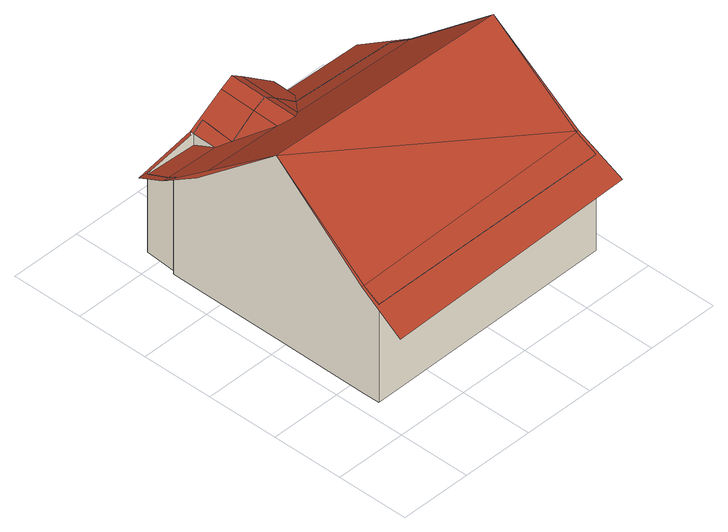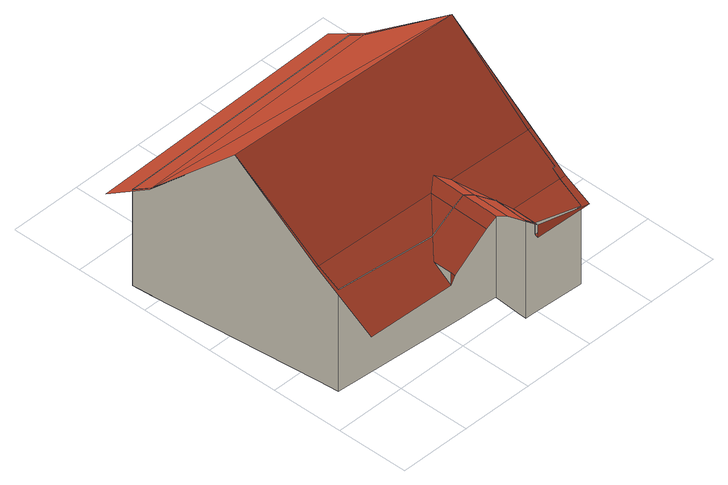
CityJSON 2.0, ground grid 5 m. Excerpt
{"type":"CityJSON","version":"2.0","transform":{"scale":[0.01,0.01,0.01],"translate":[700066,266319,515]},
"CityObjects":{
"building1":{"type":"Building","geometry":[{"type":"MultiSurface","lod":"3","boundaries":[[[0,1,2,3]],[[0,4,5,6,2,1]],[[7,8,9,10,0,3,11,12,13]],[[12,14,15,16,17,18,13]],[[13,19,20,21,7]],[[8,7,21,22,23]],[[24,25,26,27,28]],[[8,29,30,31,24,28,32,33,34,35,36,37,9]],[[5,38,39,40,41,42,6]],[[13,18,19]],[[8,23,29]],[[43,44,45,46,24,31,47,48]],[[24,46,25]],[[49,32,28,26,50,51]],[[34,32,49,52]],[[53,54,55,38,5,0,9,34,52,56]],[[40,38,55,57]],[[58,59,60,61,15,12,3,2,6,40,57,62]],[[63,64,65,66,67,30,29,23,21,19,18,15,61,68]],[[69,70,44,43,31,30,67,71]],[[50,26,46,44,70,72]],[[59,58,57,55,54,53,56,52,49,51,50,72,70,69,71,67,66,65,64,63,68,61,60]],[[12,73,74,75,76,18,17,16,15,14]],[[19,18,76,77,78,79]],[[80,21,20,19,79]],[[80,81,23,22,21]],[[29,23,81,82,46,45,44,43,48,47,31]],[[83,84,85,6,42,41,40,39,38,5,86]],[[2,85,3]],[[4,0,86,5]],[[2,6,85]],[[12,11,3,73]],[[25,87,88,89,28,27,26]],[[32,28,89,90,9,37,36,35,34,33]],[[10,9,90,0]],[[31,30,29]],[[77,78,75]],[[87,88,82]],[[90,0,89]]],"semantics":{"surfaces":[{"type":"RoofSurface","Flaeche":68.05,"Neigung":43.44,"Ausrichtung":-178.44},{"type":"RoofSurface","Flaeche":77.78,"Neigung":39.2,"Ausrichtung":178.56},{"type":"RoofSurface","Flaeche":128.92,"Neigung":40.3,"Ausrichtung":1.53},{"type":"RoofSurface","Flaeche":15.37,"Neigung":34.78,"Ausrichtung":1.53},{"type":"RoofSurface","Flaeche":1.86,"Neigung":33.77,"Ausrichtung":91.53},{"type":"RoofSurface","Flaeche":2.09,"Neigung":30.18,"Ausrichtung":-88.47},{"type":"RoofSurface","Flaeche":6.88,"Neigung":26.55,"Ausrichtung":1.52},{"type":"RoofSurface","Flaeche":16.13,"Neigung":34.79,"Ausrichtung":1.52},{"type":"RoofSurface","Flaeche":26.56,"Neigung":32.5,"Ausrichtung":178.56},{"type":"RoofSurface","Flaeche":1.76,"Neigung":36.94,"Ausrichtung":91.52},{"type":"RoofSurface","Flaeche":1.9,"Neigung":40.19,"Ausrichtung":-88.47},{"type":"RoofSurface","Flaeche":1.74,"Neigung":40.2,"Ausrichtung":-88.47},{"type":"WallSurface"},{"type":"GroundSurface"},{"type":"RoofSurface","Flaeche":20.37,"Neigung":34.79,"Ausrichtung":1.53},{"type":"RoofSurface","Flaeche":7.74,"Neigung":36.94,"Ausrichtung":91.56},{"type":"RoofSurface","Flaeche":2.32,"Neigung":33.77,"Ausrichtung":91.53},{"type":"RoofSurface","Flaeche":2.55,"Neigung":30.18,"Ausrichtung":-88.47},{"type":"RoofSurface","Flaeche":5.54,"Neigung":40.2,"Ausrichtung":-88.47},{"type":"RoofSurface","Flaeche":40.04,"Neigung":32.5,"Ausrichtung":178.56},{"type":"RoofSurface","Flaeche":0.744,"Neigung":43.44,"Ausrichtung":-178.44},{"type":"RoofSurface","Flaeche":0.778,"Neigung":39.16,"Ausrichtung":178.59},{"type":"RoofSurface","Flaeche":0.00876,"Neigung":39.2,"Ausrichtung":178.56},{"type":"RoofSurface","Flaeche":0.575,"Neigung":40.21,"Ausrichtung":1.54},{"type":"RoofSurface","Flaeche":1.81,"Neigung":26.55,"Ausrichtung":1.52},{"type":"RoofSurface","Flaeche":0.961,"Neigung":34.79,"Ausrichtung":1.52},{"type":"RoofSurface","Flaeche":1.03,"Neigung":40.27,"Ausrichtung":1.53},{"type":"RoofSurface","Flaeche":0.00201,"Neigung":34.67,"Ausrichtung":1.51},{"type":"RoofSurface","Flaeche":0.157,"Neigung":90,"Ausrichtung":-88.44},{"type":"RoofSurface","Flaeche":1.94,"Neigung":90,"Ausrichtung":1.52},{"type":"RoofSurface","Flaeche":1.35,"Neigung":68.46,"Ausrichtung":-72.75}],"values":[0,1,2,3,4,5,6,7,8,9,10,11,12,12,12,12,12,12,12,12,12,13,14,15,16,17,18,19,20,21,22,23,24,25,26,27,28,29,30]}}]}
},
"vertices":[
[120,1076,1428],[1022,754,1148],[1882,451,882],[1828,1029,1428],[116,405,881],[116,399,876],[1882,443,876],[812,1588,980],[728,1648,930],[124,1664,930],[124,1662,932],[1773,1620,931],[1773,1620,930],[887,1644,930],[1772,1627,925],[1760,1763,831],[1415,1786,821],[1408,1787,821],[1050,1811,811],[892,1822,930],[862,1824,950],[818,1827,980],[768,1830,951],[733,1833,930],[513,1924,742],[518,2091,659],[161,2107,656],[160,2099,660],[149,1934,742],[576,1843,797],[571,1844,797],[571,1850,793],[145,1873,785],[137,1873,785],[126,1874,784],[125,1810,828],[125,1787,845],[124,1682,918],[115,285,804],[1144,296,795],[1895,305,788],[1883,440,874],[1883,442,875],[585,2053,800],[587,2088,801],[544,2090,765],[518,2091,742],[574,1899,795],[579,1973,797],[145,1873,83],[161,2107,83],[149,1934,83],[126,1874,83],[120,1076,83],[116,399,83],[115,285,83],[124,1664,83],[1895,305,83],[1882,451,83],[1828,1029,83],[1773,1620,83],[1760,1763,83],[1882,443,83],[892,1822,83],[818,1827,83],[733,1833,83],[576,1843,83],[571,1844,83],[1050,1811,83],[585,2053,83],[587,2088,83],[571,1850,83],[518,2091,83],[1788,1620,930],[1774,2027,648],[1147,2044,648],[1144,1907,742],[1147,2044,742],[1148,2077,742],[899,2083,930],[825,2087,980],[740,2090,930],[518,2114,742],[85,90,680],[1932,137,680],[1901,444,876],[98,398,876],[518,2114,648],[109,2125,648],[104,1935,742],[97,1665,930]
]}
